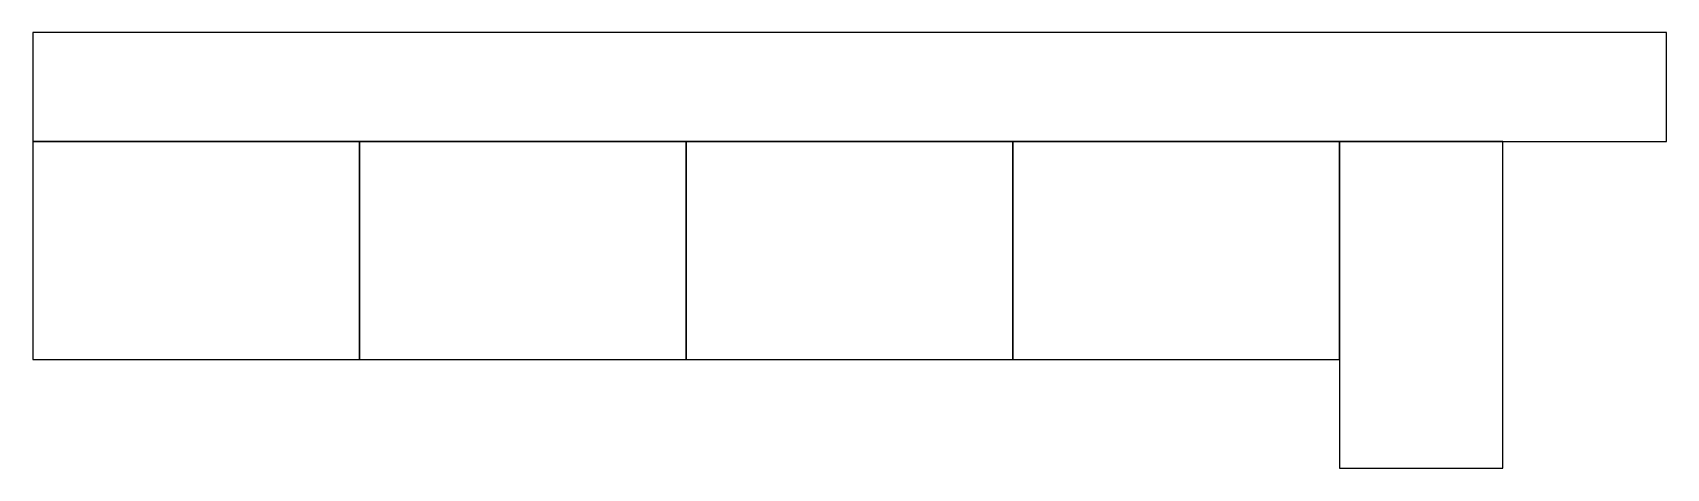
# Model space of a CAD drawing. Header units: millimetres. Extents: x 14214 to 59214, y 11154 to 23154.
import ezdxf

# ---------------------------------------------------------------- set-up
doc = ezdxf.new("R2010")
doc.units = ezdxf.units.MM
for name, color, linetype in [('10500', 3, 'Continuous'), ('14000', 4, 'Continuous'), ('3500', 1, 'Continuous'), ('7000', 2, 'Continuous')]:
    doc.layers.add(name, color=color, linetype=linetype)

msp = doc.modelspace()

# ---------------------------------------------------------------- linework, layer by layer
at = {"color": 2}
msp.add_lwpolyline([(14214, 20154), (59214, 20154), (59214, 23154), (14214, 23154), (14214, 20154)], close=True, dxfattribs=at)
at = {"color": 1}
for points in [[(14214, 20154), (14214, 14154), (23214, 14154), (23214, 20154), (14214, 20154)], [(23214, 20154), (23214, 14154), (32214, 14154), (32214, 20154), (23214, 20154)], [(32214, 20154), (32214, 14154), (41214, 14154), (41214, 20154), (32214, 20154)], [(41214, 20154), (41214, 14154), (50214, 14154), (50214, 20154), (41214, 20154)]]:
    msp.add_lwpolyline(points, close=True, dxfattribs=at)
at = {"color": 3}
msp.add_lwpolyline([(50214, 20154), (50214, 11154), (54714, 11154), (54714, 20154), (50214, 20154)], close=True, dxfattribs=at)
at = {"layer": '10500', "color": 2, "elevation": 10500}
msp.add_lwpolyline([(14214, 20154), (59214, 20154), (59214, 23154), (14214, 23154), (14214, 20154)], close=True, dxfattribs=at)
at = {"layer": '10500', "color": 1, "elevation": 10500}
for points in [[(14214, 20154), (14214, 14154), (23214, 14154), (23214, 20154), (14214, 20154)], [(23214, 20154), (23214, 14154), (32214, 14154), (32214, 20154), (23214, 20154)], [(32214, 20154), (32214, 14154), (41214, 14154), (41214, 20154), (32214, 20154)], [(41214, 20154), (41214, 14154), (50214, 14154), (50214, 20154), (41214, 20154)]]:
    msp.add_lwpolyline(points, close=True, dxfattribs=at)
at = {"layer": '10500', "color": 3, "elevation": 10500}
msp.add_lwpolyline([(50214, 20154), (50214, 11154), (54714, 11154), (54714, 20154), (50214, 20154)], close=True, dxfattribs=at)
at = {"layer": '14000', "color": 2, "elevation": 14000}
msp.add_lwpolyline([(14214, 20154), (59214, 20154), (59214, 23154), (14214, 23154), (14214, 20154)], close=True, dxfattribs=at)
at = {"layer": '14000', "color": 1, "elevation": 14000}
for points in [[(14214, 20154), (14214, 14154), (23214, 14154), (23214, 20154), (14214, 20154)], [(23214, 20154), (23214, 14154), (32214, 14154), (32214, 20154), (23214, 20154)], [(32214, 20154), (32214, 14154), (41214, 14154), (41214, 20154), (32214, 20154)], [(41214, 20154), (41214, 14154), (50214, 14154), (50214, 20154), (41214, 20154)]]:
    msp.add_lwpolyline(points, close=True, dxfattribs=at)
at = {"layer": '14000', "color": 3, "elevation": 14000}
msp.add_lwpolyline([(50214, 20154), (50214, 11154), (54714, 11154), (54714, 20154), (50214, 20154)], close=True, dxfattribs=at)
at = {"layer": '3500', "color": 2, "elevation": 3500}
msp.add_lwpolyline([(14214, 20154), (59214, 20154), (59214, 23154), (14214, 23154), (14214, 20154)], close=True, dxfattribs=at)
at = {"layer": '3500', "color": 1, "elevation": 3500}
for points in [[(14214, 20154), (14214, 14154), (23214, 14154), (23214, 20154), (14214, 20154)], [(23214, 20154), (23214, 14154), (32214, 14154), (32214, 20154), (23214, 20154)], [(32214, 20154), (32214, 14154), (41214, 14154), (41214, 20154), (32214, 20154)], [(41214, 20154), (41214, 14154), (50214, 14154), (50214, 20154), (41214, 20154)]]:
    msp.add_lwpolyline(points, close=True, dxfattribs=at)
at = {"layer": '3500', "color": 3, "elevation": 3500}
msp.add_lwpolyline([(50214, 20154), (50214, 11154), (54714, 11154), (54714, 20154), (50214, 20154)], close=True, dxfattribs=at)
at = {"layer": '7000', "color": 2, "elevation": 7000}
msp.add_lwpolyline([(14214, 20154), (59214, 20154), (59214, 23154), (14214, 23154), (14214, 20154)], close=True, dxfattribs=at)
at = {"layer": '7000', "color": 1, "elevation": 7000}
for points in [[(14214, 20154), (14214, 14154), (23214, 14154), (23214, 20154), (14214, 20154)], [(23214, 20154), (23214, 14154), (32214, 14154), (32214, 20154), (23214, 20154)], [(32214, 20154), (32214, 14154), (41214, 14154), (41214, 20154), (32214, 20154)], [(41214, 20154), (41214, 14154), (50214, 14154), (50214, 20154), (41214, 20154)]]:
    msp.add_lwpolyline(points, close=True, dxfattribs=at)
at = {"layer": '7000', "color": 3, "elevation": 7000}
msp.add_lwpolyline([(50214, 20154), (50214, 11154), (54714, 11154), (54714, 20154), (50214, 20154)], close=True, dxfattribs=at)

doc.saveas('drawing.dxf')
